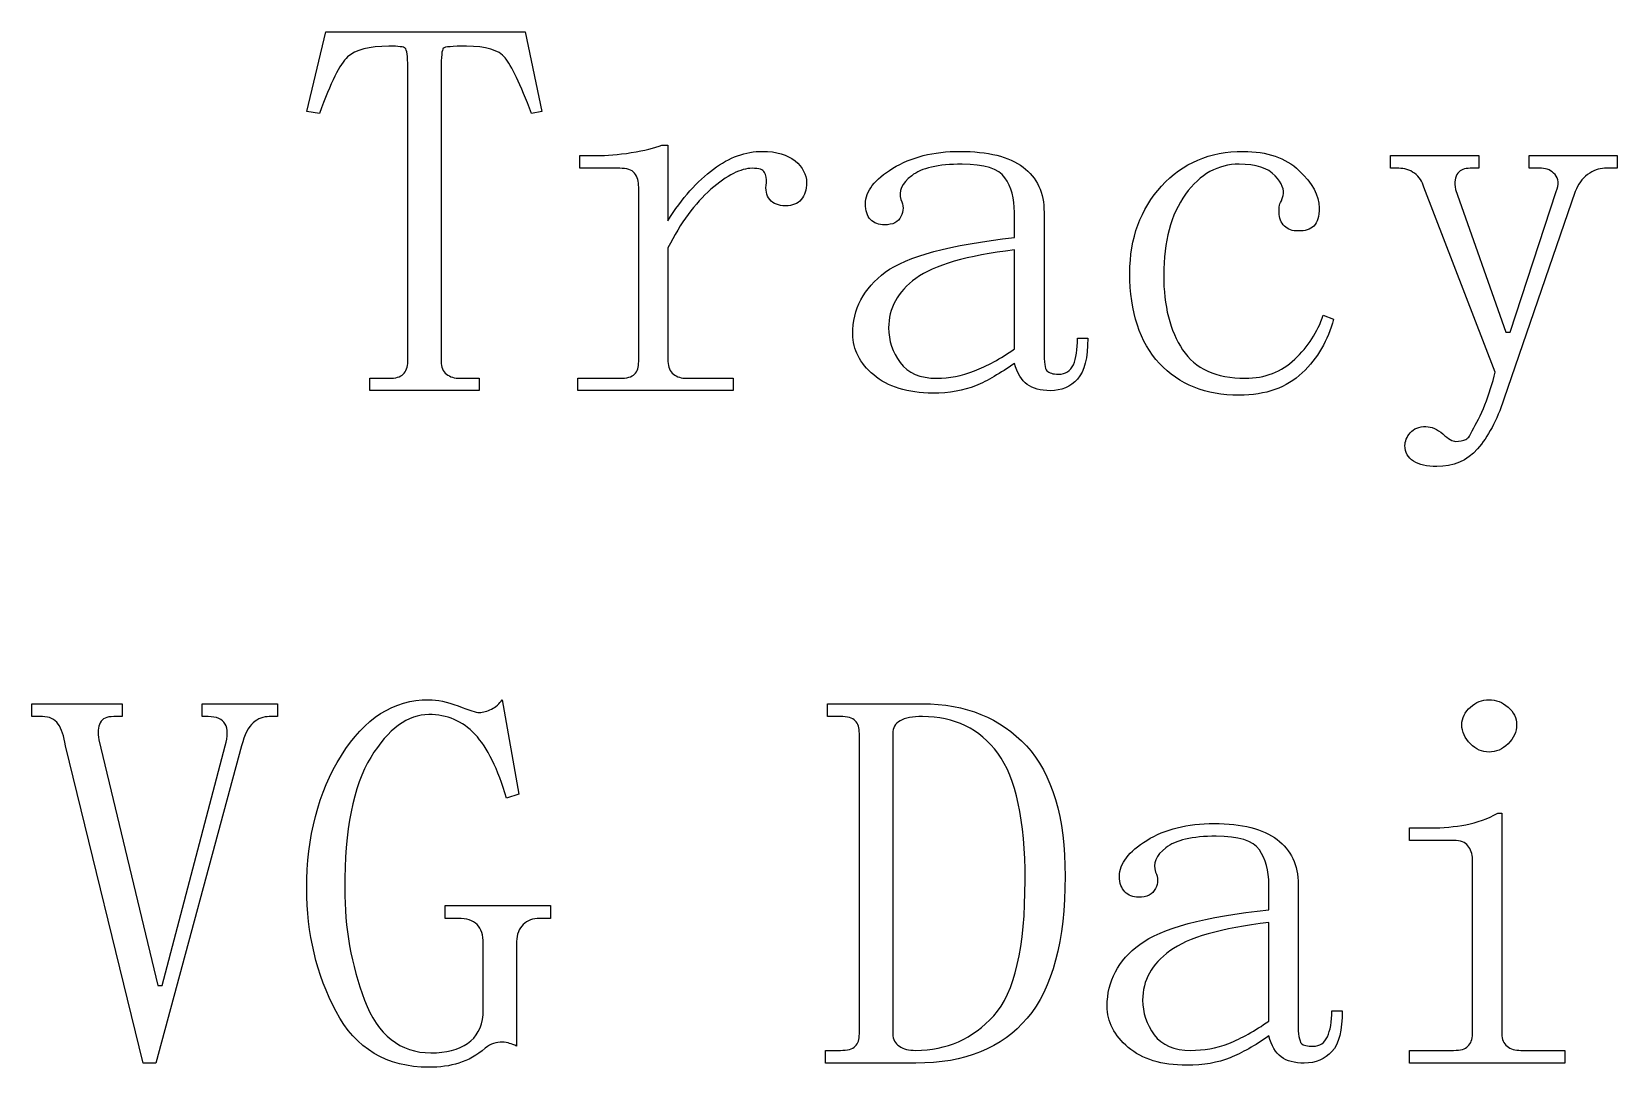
# Model space of a CAD drawing. Header units: centimetres. Extents: x -9 to 8.5, y -10.9 to 11.
# Drawn here: x -5.47 to -2.291, y -8.076 to -6.001 of the extents above; entities that cross this region are included whole.
import ezdxf

# ---------------------------------------------------------------- set-up
doc = ezdxf.new("R2010")
doc.units = ezdxf.units.CM
doc.header["$MEASUREMENT"] = 0
doc.layers.add('Layer 1', color=7, linetype='Continuous')

msp = doc.modelspace()

# ---------------------------------------------------------------- linework, layer by layer
at = {"layer": 'Layer 1'}
for points, knots in [([(-4.8805, -6.00113), (-4.8805, -6.00113), (-4.91853, -6.16071), (-4.91853, -6.16071), (-4.91853, -6.16071), (-4.91853, -6.16071), (-4.8929, -6.16484), (-4.8929, -6.16484), (-4.8929, -6.16484), (-4.87044, -6.10309), (-4.85211, -6.0656), (-4.83668, -6.05157), (-4.83668, -6.05157), (-4.82124, -6.03754), (-4.79329, -6.03007), (-4.754, -6.03007), (-4.754, -6.03007), (-4.73435, -6.03007), (-4.72373, -6.0314), (-4.72093, -6.0342), (-4.72093, -6.0342), (-4.71812, -6.03701), (-4.71597, -6.04978), (-4.71597, -6.07223), (-4.71597, -6.07223), (-4.71597, -6.07223), (-4.71597, -6.66175), (-4.71597, -6.66175), (-4.71597, -6.66175), (-4.71597, -6.67298), (-4.71945, -6.68177), (-4.72507, -6.68738), (-4.72507, -6.68738), (-4.73068, -6.69299), (-4.73997, -6.69565), (-4.75401, -6.69565), (-4.75401, -6.69565), (-4.75401, -6.69565), (-4.79204, -6.69565), (-4.79204, -6.69565), (-4.79204, -6.69565), (-4.79204, -6.69565), (-4.79204, -6.72045), (-4.79204, -6.72045), (-4.79204, -6.72045), (-4.79204, -6.72045), (-4.57293, -6.72045), (-4.57293, -6.72045), (-4.57293, -6.72045), (-4.57293, -6.72045), (-4.57293, -6.69565), (-4.57293, -6.69565), (-4.57293, -6.69565), (-4.57293, -6.69565), (-4.61096, -6.69565), (-4.61096, -6.69565), (-4.61096, -6.69565), (-4.62219, -6.69565), (-4.63123, -6.693), (-4.63825, -6.68738), (-4.63825, -6.68738), (-4.64527, -6.68177), (-4.649, -6.67298), (-4.649, -6.66175), (-4.649, -6.66175), (-4.649, -6.66175), (-4.649, -6.07636), (-4.649, -6.07636), (-4.649, -6.07636), (-4.649, -6.0511), (-4.64767, -6.037), (-4.64487, -6.03419), (-4.64487, -6.03419), (-4.64206, -6.03138), (-4.62664, -6.03006), (-4.59857, -6.03006), (-4.59857, -6.03006), (-4.55927, -6.03006), (-4.53348, -6.03777), (-4.52085, -6.05321), (-4.52085, -6.05321), (-4.50822, -6.06865), (-4.49039, -6.10589), (-4.46793, -6.16483), (-4.46793, -6.16483), (-4.46793, -6.16483), (-4.44726, -6.1607), (-4.44726, -6.1607), (-4.44726, -6.1607), (-4.44726, -6.1607), (-4.48033, -6.00112), (-4.48033, -6.00112), (-4.48033, -6.00112), (-4.48033, -6.00112), (-4.88051, -6.00112), (-4.88051, -6.00112), (-4.88051, -6.00112), (-4.88051, -6.00112), (-4.8805, -6.00113), (-4.8805, -6.00113)], [0, 0, 0, 0, 0.0384615, 0.0384615, 0.0384615, 0.0384615, 0.0769231, 0.0769231, 0.0769231, 0.0769231, 0.1153846, 0.1153846, 0.1153846, 0.1153846, 0.1538462, 0.1538462, 0.1538462, 0.1538462, 0.1923077, 0.1923077, 0.1923077, 0.1923077, 0.2307692, 0.2307692, 0.2307692, 0.2307692, 0.2692308, 0.2692308, 0.2692308, 0.2692308, 0.3076923, 0.3076923, 0.3076923, 0.3076923, 0.3461538, 0.3461538, 0.3461538, 0.3461538, 0.3846154, 0.3846154, 0.3846154, 0.3846154, 0.4230769, 0.4230769, 0.4230769, 0.4230769, 0.4615385, 0.4615385, 0.4615385, 0.4615385, 0.5, 0.5, 0.5, 0.5, 0.5384615, 0.5384615, 0.5384615, 0.5384615, 0.5769231, 0.5769231, 0.5769231, 0.5769231, 0.6153846, 0.6153846, 0.6153846, 0.6153846, 0.6538462, 0.6538462, 0.6538462, 0.6538462, 0.6923077, 0.6923077, 0.6923077, 0.6923077, 0.7307692, 0.7307692, 0.7307692, 0.7307692, 0.7692308, 0.7692308, 0.7692308, 0.7692308, 0.8076923, 0.8076923, 0.8076923, 0.8076923, 0.8461538, 0.8461538, 0.8461538, 0.8461538, 0.8846154, 0.8846154, 0.8846154, 0.8846154, 0.9230769, 0.9230769, 0.9230769, 0.9230769, 1, 1, 1, 1]), ([(-4.20664, -6.22851), (-4.22067, -6.23412), (-4.24116, -6.23918), (-4.26782, -6.24339), (-4.26782, -6.24339), (-4.29449, -6.2476), (-4.31762, -6.24918), (-4.33727, -6.24918), (-4.33727, -6.24918), (-4.33727, -6.24918), (-4.37117, -6.24918), (-4.37117, -6.24918), (-4.37117, -6.24918), (-4.37117, -6.24918), (-4.37117, -6.27481), (-4.37117, -6.27481), (-4.37117, -6.27481), (-4.37117, -6.27481), (-4.29097, -6.27481), (-4.29097, -6.27481), (-4.29097, -6.27481), (-4.27694, -6.27481), (-4.26682, -6.27772), (-4.2612, -6.28473), (-4.2612, -6.28473), (-4.25559, -6.29175), (-4.25293, -6.30161), (-4.25293, -6.31284), (-4.25293, -6.31284), (-4.25293, -6.31284), (-4.25293, -6.66176), (-4.25293, -6.66176), (-4.25293, -6.66176), (-4.25293, -6.67299), (-4.25558, -6.68178), (-4.2612, -6.68739), (-4.2612, -6.68739), (-4.26681, -6.693), (-4.27693, -6.69566), (-4.29097, -6.69566), (-4.29097, -6.69566), (-4.29097, -6.69566), (-4.37531, -6.69566), (-4.37531, -6.69566), (-4.37531, -6.69566), (-4.37531, -6.69566), (-4.37531, -6.72046), (-4.37531, -6.72046), (-4.37531, -6.72046), (-4.37531, -6.72046), (-4.0636, -6.72046), (-4.0636, -6.72046), (-4.0636, -6.72046), (-4.0636, -6.72046), (-4.0636, -6.69566), (-4.0636, -6.69566), (-4.0636, -6.69566), (-4.0636, -6.69566), (-4.1562, -6.69566), (-4.1562, -6.69566), (-4.1562, -6.69566), (-4.16743, -6.69566), (-4.17647, -6.69301), (-4.18349, -6.68739), (-4.18349, -6.68739), (-4.19051, -6.68178), (-4.19424, -6.67299), (-4.19424, -6.66176), (-4.19424, -6.66176), (-4.19424, -6.66176), (-4.19424, -6.43438), (-4.19424, -6.43438), (-4.19424, -6.43438), (-4.16898, -6.38386), (-4.14053, -6.34504), (-4.10825, -6.31697), (-4.10825, -6.31697), (-4.07597, -6.2889), (-4.04802, -6.2748), (-4.02557, -6.2748), (-4.02557, -6.2748), (-4.01154, -6.2748), (-4.00357, -6.27745), (-4.00077, -6.28307), (-4.00077, -6.28307), (-3.99796, -6.28868), (-3.99664, -6.29532), (-3.99664, -6.30374), (-3.99664, -6.30374), (-3.99945, -6.31778), (-3.99704, -6.32922), (-3.99003, -6.33764), (-3.99003, -6.33764), (-3.98301, -6.34606), (-3.97265, -6.35004), (-3.95861, -6.35004), (-3.95861, -6.35004), (-3.94458, -6.35004), (-3.93421, -6.34606), (-3.92719, -6.33764), (-3.92719, -6.33764), (-3.92017, -6.32922), (-3.91644, -6.31778), (-3.91644, -6.30374), (-3.91644, -6.30374), (-3.91644, -6.2869), (-3.92415, -6.27255), (-3.93959, -6.25992), (-3.93959, -6.25992), (-3.95503, -6.24729), (-3.97684, -6.2409), (-4.00491, -6.2409), (-4.00491, -6.2409), (-4.03859, -6.2409), (-4.07102, -6.2526), (-4.1033, -6.27645), (-4.1033, -6.27645), (-4.13558, -6.30031), (-4.16618, -6.33489), (-4.19425, -6.3798), (-4.19425, -6.3798), (-4.19425, -6.3798), (-4.19425, -6.22849), (-4.19425, -6.22849), (-4.19425, -6.22849), (-4.19425, -6.22849), (-4.20665, -6.22849), (-4.20665, -6.22849), (-4.20665, -6.22849), (-4.20665, -6.22849), (-4.20664, -6.22851), (-4.20664, -6.22851)], [0, 0, 0, 0, 0.0294118, 0.0294118, 0.0294118, 0.0294118, 0.0588235, 0.0588235, 0.0588235, 0.0588235, 0.0882353, 0.0882353, 0.0882353, 0.0882353, 0.1176471, 0.1176471, 0.1176471, 0.1176471, 0.1470588, 0.1470588, 0.1470588, 0.1470588, 0.1764706, 0.1764706, 0.1764706, 0.1764706, 0.2058824, 0.2058824, 0.2058824, 0.2058824, 0.2352941, 0.2352941, 0.2352941, 0.2352941, 0.2647059, 0.2647059, 0.2647059, 0.2647059, 0.2941176, 0.2941176, 0.2941176, 0.2941176, 0.3235294, 0.3235294, 0.3235294, 0.3235294, 0.3529412, 0.3529412, 0.3529412, 0.3529412, 0.3823529, 0.3823529, 0.3823529, 0.3823529, 0.4117647, 0.4117647, 0.4117647, 0.4117647, 0.4411765, 0.4411765, 0.4411765, 0.4411765, 0.4705882, 0.4705882, 0.4705882, 0.4705882, 0.5, 0.5, 0.5, 0.5, 0.5294118, 0.5294118, 0.5294118, 0.5294118, 0.5588235, 0.5588235, 0.5588235, 0.5588235, 0.5882353, 0.5882353, 0.5882353, 0.5882353, 0.6176471, 0.6176471, 0.6176471, 0.6176471, 0.6470588, 0.6470588, 0.6470588, 0.6470588, 0.6764706, 0.6764706, 0.6764706, 0.6764706, 0.7058824, 0.7058824, 0.7058824, 0.7058824, 0.7352941, 0.7352941, 0.7352941, 0.7352941, 0.7647059, 0.7647059, 0.7647059, 0.7647059, 0.7941176, 0.7941176, 0.7941176, 0.7941176, 0.8235294, 0.8235294, 0.8235294, 0.8235294, 0.8529412, 0.8529412, 0.8529412, 0.8529412, 0.8823529, 0.8823529, 0.8823529, 0.8823529, 0.9117647, 0.9117647, 0.9117647, 0.9117647, 0.9411765, 0.9411765, 0.9411765, 0.9411765, 1, 1, 1, 1]), ([(-3.60884, -6.24091), (-3.66217, -6.24091), (-3.70712, -6.25235), (-3.74361, -6.27481), (-3.74361, -6.27481), (-3.7801, -6.29727), (-3.79818, -6.32065), (-3.79818, -6.34592), (-3.79818, -6.34592), (-3.79818, -6.35995), (-3.79528, -6.37032), (-3.78826, -6.37734), (-3.78826, -6.37734), (-3.78124, -6.38436), (-3.77138, -6.38809), (-3.76015, -6.38809), (-3.76015, -6.38809), (-3.74331, -6.38809), (-3.73269, -6.38278), (-3.72708, -6.37155), (-3.72708, -6.37155), (-3.72147, -6.36032), (-3.72147, -6.34888), (-3.72708, -6.33765), (-3.72708, -6.33765), (-3.73269, -6.32081), (-3.72523, -6.30513), (-3.70558, -6.28969), (-3.70558, -6.28969), (-3.68593, -6.27425), (-3.65243, -6.26654), (-3.60471, -6.26654), (-3.60471, -6.26654), (-3.5598, -6.26654), (-3.53135, -6.27558), (-3.51872, -6.29383), (-3.51872, -6.29383), (-3.50609, -6.31208), (-3.4997, -6.33521), (-3.4997, -6.36328), (-3.4997, -6.36328), (-3.4997, -6.36328), (-3.4997, -6.41372), (-3.4997, -6.41372), (-3.4997, -6.41372), (-3.62882, -6.42775), (-3.71499, -6.45089), (-3.7585, -6.48317), (-3.7585, -6.48317), (-3.80201, -6.51545), (-3.82382, -6.55667), (-3.82382, -6.60719), (-3.82382, -6.60719), (-3.82382, -6.63807), (-3.80972, -6.66519), (-3.78165, -6.68905), (-3.78165, -6.68905), (-3.75358, -6.71291), (-3.71394, -6.72543), (-3.66341, -6.72543), (-3.66341, -6.72543), (-3.62973, -6.72543), (-3.60128, -6.72037), (-3.57742, -6.71055), (-3.57742, -6.71055), (-3.55356, -6.70073), (-3.52777, -6.68555), (-3.4997, -6.6659), (-3.4997, -6.6659), (-3.49409, -6.68555), (-3.4853, -6.69965), (-3.47407, -6.70807), (-3.47407, -6.70807), (-3.46284, -6.71649), (-3.44742, -6.72047), (-3.42777, -6.72047), (-3.42777, -6.72047), (-3.40532, -6.72047), (-3.38723, -6.71276), (-3.3732, -6.69732), (-3.3732, -6.69732), (-3.35917, -6.68188), (-3.35253, -6.65476), (-3.35253, -6.61546), (-3.35253, -6.61546), (-3.35253, -6.61546), (-3.3732, -6.61546), (-3.3732, -6.61546), (-3.3732, -6.61546), (-3.3732, -6.63792), (-3.37585, -6.65575), (-3.38147, -6.66838), (-3.38147, -6.66838), (-3.38708, -6.68101), (-3.3972, -6.6874), (-3.41124, -6.6874), (-3.41124, -6.6874), (-3.42247, -6.6874), (-3.43018, -6.68499), (-3.43439, -6.68079), (-3.43439, -6.68079), (-3.4386, -6.67658), (-3.44018, -6.66356), (-3.44018, -6.6411), (-3.44018, -6.6411), (-3.44018, -6.6411), (-3.44018, -6.36329), (-3.44018, -6.36329), (-3.44018, -6.36329), (-3.44018, -6.32399), (-3.45428, -6.29339), (-3.48235, -6.27234), (-3.48235, -6.27234), (-3.51042, -6.25129), (-3.55272, -6.24092), (-3.60885, -6.24092), (-3.60885, -6.24092), (-3.60885, -6.24092), (-3.60884, -6.24091), (-3.60884, -6.24091)], [0, 0, 0, 0, 0.0322581, 0.0322581, 0.0322581, 0.0322581, 0.0645161, 0.0645161, 0.0645161, 0.0645161, 0.0967742, 0.0967742, 0.0967742, 0.0967742, 0.1290323, 0.1290323, 0.1290323, 0.1290323, 0.1612903, 0.1612903, 0.1612903, 0.1612903, 0.1935484, 0.1935484, 0.1935484, 0.1935484, 0.2258065, 0.2258065, 0.2258065, 0.2258065, 0.2580645, 0.2580645, 0.2580645, 0.2580645, 0.2903226, 0.2903226, 0.2903226, 0.2903226, 0.3225806, 0.3225806, 0.3225806, 0.3225806, 0.3548387, 0.3548387, 0.3548387, 0.3548387, 0.3870968, 0.3870968, 0.3870968, 0.3870968, 0.4193548, 0.4193548, 0.4193548, 0.4193548, 0.4516129, 0.4516129, 0.4516129, 0.4516129, 0.483871, 0.483871, 0.483871, 0.483871, 0.516129, 0.516129, 0.516129, 0.516129, 0.5483871, 0.5483871, 0.5483871, 0.5483871, 0.5806452, 0.5806452, 0.5806452, 0.5806452, 0.6129032, 0.6129032, 0.6129032, 0.6129032, 0.6451613, 0.6451613, 0.6451613, 0.6451613, 0.6774194, 0.6774194, 0.6774194, 0.6774194, 0.7096774, 0.7096774, 0.7096774, 0.7096774, 0.7419355, 0.7419355, 0.7419355, 0.7419355, 0.7741935, 0.7741935, 0.7741935, 0.7741935, 0.8064516, 0.8064516, 0.8064516, 0.8064516, 0.8387097, 0.8387097, 0.8387097, 0.8387097, 0.8709677, 0.8709677, 0.8709677, 0.8709677, 0.9032258, 0.9032258, 0.9032258, 0.9032258, 0.9354839, 0.9354839, 0.9354839, 0.9354839, 1, 1, 1, 1]), ([(-3.04082, -6.24091), (-3.10819, -6.24091), (-3.16243, -6.26405), (-3.20453, -6.31036), (-3.20453, -6.31036), (-3.24663, -6.35667), (-3.2682, -6.41465), (-3.2682, -6.48482), (-3.2682, -6.48482), (-3.2682, -6.56341), (-3.24797, -6.62379), (-3.20867, -6.66589), (-3.20867, -6.66589), (-3.16937, -6.70799), (-3.11646, -6.72956), (-3.04909, -6.72956), (-3.04909, -6.72956), (-2.99576, -6.72956), (-2.95346, -6.71438), (-2.92259, -6.68491), (-2.92259, -6.68491), (-2.89171, -6.65544), (-2.87098, -6.61953), (-2.85975, -6.57742), (-2.85975, -6.57742), (-2.85975, -6.57742), (-2.88042, -6.56915), (-2.88042, -6.56915), (-2.88042, -6.56915), (-2.89165, -6.60283), (-2.91081, -6.63236), (-2.93747, -6.65762), (-2.93747, -6.65762), (-2.96414, -6.68288), (-2.99739, -6.69565), (-3.03669, -6.69565), (-3.03669, -6.69565), (-3.09564, -6.69565), (-3.1371, -6.67649), (-3.16237, -6.6386), (-3.16237, -6.6386), (-3.18763, -6.60071), (-3.2004, -6.5507), (-3.2004, -6.48895), (-3.2004, -6.48895), (-3.2004, -6.42158), (-3.18605, -6.36759), (-3.15658, -6.32689), (-3.15658, -6.32689), (-3.12711, -6.28619), (-3.0912, -6.26653), (-3.04909, -6.26653), (-3.04909, -6.26653), (-3.01541, -6.26653), (-2.99119, -6.27424), (-2.97716, -6.28968), (-2.97716, -6.28968), (-2.96313, -6.30512), (-2.95782, -6.31814), (-2.96062, -6.32937), (-2.96062, -6.32937), (-2.96343, -6.33779), (-2.96583, -6.3431), (-2.96723, -6.34591), (-2.96723, -6.34591), (-2.96863, -6.34872), (-2.96888, -6.35485), (-2.96888, -6.36327), (-2.96888, -6.36327), (-2.96888, -6.3745), (-2.96515, -6.38354), (-2.95813, -6.39056), (-2.95813, -6.39056), (-2.95111, -6.39758), (-2.94207, -6.40048), (-2.93084, -6.40048), (-2.93084, -6.40048), (-2.91681, -6.40048), (-2.90644, -6.39758), (-2.89942, -6.39056), (-2.89942, -6.39056), (-2.8924, -6.38354), (-2.88867, -6.37102), (-2.88867, -6.35418), (-2.88867, -6.35418), (-2.88867, -6.32892), (-2.90252, -6.3042), (-2.92918, -6.27894), (-2.92918, -6.27894), (-2.95585, -6.25368), (-2.99308, -6.24091), (-3.0408, -6.24091), (-3.0408, -6.24091), (-3.0408, -6.24091), (-3.04082, -6.24091), (-3.04082, -6.24091)], [0, 0, 0, 0, 0.04, 0.04, 0.04, 0.04, 0.08, 0.08, 0.08, 0.08, 0.12, 0.12, 0.12, 0.12, 0.16, 0.16, 0.16, 0.16, 0.2, 0.2, 0.2, 0.2, 0.24, 0.24, 0.24, 0.24, 0.28, 0.28, 0.28, 0.28, 0.32, 0.32, 0.32, 0.32, 0.36, 0.36, 0.36, 0.36, 0.4, 0.4, 0.4, 0.4, 0.44, 0.44, 0.44, 0.44, 0.48, 0.48, 0.48, 0.48, 0.52, 0.52, 0.52, 0.52, 0.56, 0.56, 0.56, 0.56, 0.6, 0.6, 0.6, 0.6, 0.64, 0.64, 0.64, 0.64, 0.68, 0.68, 0.68, 0.68, 0.72, 0.72, 0.72, 0.72, 0.76, 0.76, 0.76, 0.76, 0.8, 0.8, 0.8, 0.8, 0.84, 0.84, 0.84, 0.84, 0.88, 0.88, 0.88, 0.88, 0.92, 0.92, 0.92, 0.92, 1, 1, 1, 1]), ([(-2.74564, -6.24918), (-2.74564, -6.24918), (-2.74564, -6.27481), (-2.74564, -6.27481), (-2.74564, -6.27481), (-2.74564, -6.27481), (-2.7291, -6.27481), (-2.7291, -6.27481), (-2.7291, -6.27481), (-2.71787, -6.27481), (-2.7075, -6.27772), (-2.69768, -6.28473), (-2.69768, -6.28473), (-2.68786, -6.29175), (-2.68147, -6.30161), (-2.67866, -6.31284), (-2.67866, -6.31284), (-2.67866, -6.31284), (-2.53562, -6.68326), (-2.53562, -6.68326), (-2.53562, -6.68326), (-2.54123, -6.70572), (-2.54787, -6.72753), (-2.55629, -6.74858), (-2.55629, -6.74858), (-2.56471, -6.76963), (-2.5735, -6.78664), (-2.58192, -6.80067), (-2.58192, -6.80067), (-2.58473, -6.80909), (-2.58871, -6.81523), (-2.59432, -6.81803), (-2.59432, -6.81803), (-2.59993, -6.82084), (-2.60657, -6.82216), (-2.61499, -6.82216), (-2.61499, -6.82216), (-2.6206, -6.82216), (-2.62939, -6.8171), (-2.64062, -6.80728), (-2.64062, -6.80728), (-2.65185, -6.79746), (-2.66329, -6.7924), (-2.67452, -6.7924), (-2.67452, -6.7924), (-2.68855, -6.7924), (-2.69892, -6.79638), (-2.70594, -6.8048), (-2.70594, -6.8048), (-2.71296, -6.81322), (-2.71669, -6.82201), (-2.71669, -6.83043), (-2.71669, -6.83043), (-2.71669, -6.84446), (-2.71055, -6.85483), (-2.69933, -6.86185), (-2.69933, -6.86185), (-2.6881, -6.86887), (-2.67268, -6.8726), (-2.65303, -6.8726), (-2.65303, -6.8726), (-2.61935, -6.8726), (-2.59223, -6.86091), (-2.57117, -6.83705), (-2.57117, -6.83705), (-2.55012, -6.81319), (-2.53229, -6.77993), (-2.51825, -6.73783), (-2.51825, -6.73783), (-2.51825, -6.73783), (-2.37521, -6.32111), (-2.37521, -6.32111), (-2.37521, -6.32111), (-2.3696, -6.30708), (-2.36163, -6.29563), (-2.35041, -6.28721), (-2.35041, -6.28721), (-2.33918, -6.27879), (-2.32774, -6.27481), (-2.31651, -6.27481), (-2.31651, -6.27481), (-2.31651, -6.27481), (-2.29088, -6.27481), (-2.29088, -6.27481), (-2.29088, -6.27481), (-2.29088, -6.27481), (-2.29088, -6.24918), (-2.29088, -6.24918), (-2.29088, -6.24918), (-2.29088, -6.24918), (-2.46782, -6.24918), (-2.46782, -6.24918), (-2.46782, -6.24918), (-2.46782, -6.24918), (-2.46782, -6.27481), (-2.46782, -6.27481), (-2.46782, -6.27481), (-2.46782, -6.27481), (-2.44302, -6.27481), (-2.44302, -6.27481), (-2.44302, -6.27481), (-2.43179, -6.27481), (-2.42275, -6.27879), (-2.41573, -6.28721), (-2.41573, -6.28721), (-2.40871, -6.29563), (-2.40764, -6.30708), (-2.41325, -6.32111), (-2.41325, -6.32111), (-2.41325, -6.32111), (-2.50585, -6.60306), (-2.50585, -6.60306), (-2.50585, -6.60306), (-2.50585, -6.60306), (-2.51412, -6.60306), (-2.51412, -6.60306), (-2.51412, -6.60306), (-2.51412, -6.60306), (-2.61499, -6.31698), (-2.61499, -6.31698), (-2.61499, -6.31698), (-2.6178, -6.30295), (-2.61647, -6.29175), (-2.61086, -6.28473), (-2.61086, -6.28473), (-2.60525, -6.27771), (-2.59728, -6.27481), (-2.58606, -6.27481), (-2.58606, -6.27481), (-2.58606, -6.27481), (-2.5687, -6.27481), (-2.5687, -6.27481), (-2.5687, -6.27481), (-2.5687, -6.27481), (-2.5687, -6.24918), (-2.5687, -6.24918), (-2.5687, -6.24918), (-2.5687, -6.24918), (-2.74564, -6.24918), (-2.74564, -6.24918)], [0, 0, 0, 0, 0.0277778, 0.0277778, 0.0277778, 0.0277778, 0.0555556, 0.0555556, 0.0555556, 0.0555556, 0.0833333, 0.0833333, 0.0833333, 0.0833333, 0.1111111, 0.1111111, 0.1111111, 0.1111111, 0.1388889, 0.1388889, 0.1388889, 0.1388889, 0.1666667, 0.1666667, 0.1666667, 0.1666667, 0.1944444, 0.1944444, 0.1944444, 0.1944444, 0.2222222, 0.2222222, 0.2222222, 0.2222222, 0.25, 0.25, 0.25, 0.25, 0.2777778, 0.2777778, 0.2777778, 0.2777778, 0.3055556, 0.3055556, 0.3055556, 0.3055556, 0.3333333, 0.3333333, 0.3333333, 0.3333333, 0.3611111, 0.3611111, 0.3611111, 0.3611111, 0.3888889, 0.3888889, 0.3888889, 0.3888889, 0.4166667, 0.4166667, 0.4166667, 0.4166667, 0.4444444, 0.4444444, 0.4444444, 0.4444444, 0.4722222, 0.4722222, 0.4722222, 0.4722222, 0.5, 0.5, 0.5, 0.5, 0.5277778, 0.5277778, 0.5277778, 0.5277778, 0.5555556, 0.5555556, 0.5555556, 0.5555556, 0.5833333, 0.5833333, 0.5833333, 0.5833333, 0.6111111, 0.6111111, 0.6111111, 0.6111111, 0.6388889, 0.6388889, 0.6388889, 0.6388889, 0.6666667, 0.6666667, 0.6666667, 0.6666667, 0.6944444, 0.6944444, 0.6944444, 0.6944444, 0.7222222, 0.7222222, 0.7222222, 0.7222222, 0.75, 0.75, 0.75, 0.75, 0.7777778, 0.7777778, 0.7777778, 0.7777778, 0.8055556, 0.8055556, 0.8055556, 0.8055556, 0.8333333, 0.8333333, 0.8333333, 0.8333333, 0.8611111, 0.8611111, 0.8611111, 0.8611111, 0.8888889, 0.8888889, 0.8888889, 0.8888889, 0.9166667, 0.9166667, 0.9166667, 0.9166667, 0.9444444, 0.9444444, 0.9444444, 0.9444444, 1, 1, 1, 1]), ([(-3.4997, -6.43852), (-3.4997, -6.43852), (-3.4997, -6.63696), (-3.4997, -6.63696), (-3.4997, -6.63696), (-3.52777, -6.65661), (-3.55464, -6.67096), (-3.5799, -6.68078), (-3.5799, -6.68078), (-3.60516, -6.6906), (-3.62988, -6.69566), (-3.65514, -6.69566), (-3.65514, -6.69566), (-3.68882, -6.69566), (-3.71329, -6.68529), (-3.72873, -6.66424), (-3.72873, -6.66424), (-3.74417, -6.64319), (-3.75188, -6.62005), (-3.75188, -6.59479), (-3.75188, -6.59479), (-3.75188, -6.55549), (-3.7338, -6.52224), (-3.69731, -6.49557), (-3.69731, -6.49557), (-3.66082, -6.4689), (-3.59513, -6.44975), (-3.4997, -6.43852)], [0, 0, 0, 0, 0.125, 0.125, 0.125, 0.125, 0.25, 0.25, 0.25, 0.25, 0.375, 0.375, 0.375, 0.375, 0.5, 0.5, 0.5, 0.5, 0.625, 0.625, 0.625, 0.625, 0.75, 0.75, 0.75, 0.75, 1, 1, 1, 1]), ([(-4.67379, -7.33976), (-4.74396, -7.33976), (-4.80276, -7.377), (-4.84908, -7.45138), (-4.84908, -7.45138), (-4.89539, -7.52576), (-4.91853, -7.61459), (-4.91853, -7.71844), (-4.91853, -7.71844), (-4.91853, -7.80826), (-4.89912, -7.89045), (-4.85983, -7.96483), (-4.85983, -7.96483), (-4.82053, -8.03921), (-4.758, -8.07645), (-4.67379, -8.07645), (-4.67379, -8.07645), (-4.65134, -8.07645), (-4.63168, -8.0738), (-4.61343, -8.06818), (-4.61343, -8.06818), (-4.59519, -8.06257), (-4.57736, -8.05245), (-4.56051, -8.03841), (-4.56051, -8.03841), (-4.5549, -8.0328), (-4.54959, -8.02989), (-4.54397, -8.02849), (-4.54397, -8.02849), (-4.53836, -8.02709), (-4.53222, -8.02601), (-4.52661, -8.02601), (-4.52661, -8.02601), (-4.521, -8.02601), (-4.51594, -8.02709), (-4.51173, -8.02849), (-4.51173, -8.02849), (-4.50752, -8.02989), (-4.50329, -8.03147), (-4.49767, -8.03428), (-4.49767, -8.03428), (-4.49767, -8.03428), (-4.49767, -7.82427), (-4.49767, -7.82427), (-4.49767, -7.82427), (-4.49767, -7.81024), (-4.49286, -7.79879), (-4.48444, -7.79037), (-4.48444, -7.79037), (-4.47602, -7.78195), (-4.4654, -7.77797), (-4.45137, -7.77797), (-4.45137, -7.77797), (-4.45137, -7.77797), (-4.42987, -7.77797), (-4.42987, -7.77797), (-4.42987, -7.77797), (-4.42987, -7.77797), (-4.42987, -7.75234), (-4.42987, -7.75234), (-4.42987, -7.75234), (-4.42987, -7.75234), (-4.64071, -7.75234), (-4.64071, -7.75234), (-4.64071, -7.75234), (-4.64071, -7.75234), (-4.64071, -7.77797), (-4.64071, -7.77797), (-4.64071, -7.77797), (-4.64071, -7.77797), (-4.61508, -7.77797), (-4.61508, -7.77797), (-4.61508, -7.77797), (-4.59824, -7.77797), (-4.58547, -7.78195), (-4.57705, -7.79037), (-4.57705, -7.79037), (-4.56863, -7.79879), (-4.56465, -7.81156), (-4.56465, -7.8284), (-4.56465, -7.8284), (-4.56465, -7.8284), (-4.56465, -7.97144), (-4.56465, -7.97144), (-4.56465, -7.97144), (-4.56746, -7.9967), (-4.57782, -8.01586), (-4.59607, -8.02849), (-4.59607, -8.02849), (-4.61432, -8.04112), (-4.63878, -8.04751), (-4.66966, -8.04751), (-4.66966, -8.04751), (-4.73141, -8.04751), (-4.77611, -8.01185), (-4.80278, -7.94168), (-4.80278, -7.94168), (-4.82945, -7.87151), (-4.84247, -7.79703), (-4.84247, -7.71844), (-4.84247, -7.71844), (-4.84247, -7.60055), (-4.82547, -7.51305), (-4.79038, -7.45551), (-4.79038, -7.45551), (-4.75529, -7.39797), (-4.7159, -7.36952), (-4.6738, -7.36952), (-4.6738, -7.36952), (-4.63731, -7.36952), (-4.60646, -7.38254), (-4.5812, -7.40921), (-4.5812, -7.40921), (-4.55594, -7.43588), (-4.5352, -7.47842), (-4.51836, -7.53737), (-4.51836, -7.53737), (-4.51836, -7.53737), (-4.49356, -7.5291), (-4.49356, -7.5291), (-4.49356, -7.5291), (-4.49356, -7.5291), (-4.52663, -7.33976), (-4.52663, -7.33976), (-4.52663, -7.33976), (-4.53224, -7.34818), (-4.53971, -7.35457), (-4.54813, -7.35878), (-4.54813, -7.35878), (-4.55655, -7.36299), (-4.56451, -7.3654), (-4.57293, -7.36539), (-4.57293, -7.36539), (-4.57854, -7.36539), (-4.59264, -7.36058), (-4.6151, -7.35216), (-4.6151, -7.35216), (-4.63756, -7.34374), (-4.65696, -7.33976), (-4.6738, -7.33976), (-4.6738, -7.33976), (-4.6738, -7.33976), (-4.67379, -7.33976), (-4.67379, -7.33976)], [0, 0, 0, 0, 0.027027, 0.027027, 0.027027, 0.027027, 0.0540541, 0.0540541, 0.0540541, 0.0540541, 0.0810811, 0.0810811, 0.0810811, 0.0810811, 0.1081081, 0.1081081, 0.1081081, 0.1081081, 0.1351351, 0.1351351, 0.1351351, 0.1351351, 0.1621622, 0.1621622, 0.1621622, 0.1621622, 0.1891892, 0.1891892, 0.1891892, 0.1891892, 0.2162162, 0.2162162, 0.2162162, 0.2162162, 0.2432432, 0.2432432, 0.2432432, 0.2432432, 0.2702703, 0.2702703, 0.2702703, 0.2702703, 0.2972973, 0.2972973, 0.2972973, 0.2972973, 0.3243243, 0.3243243, 0.3243243, 0.3243243, 0.3513514, 0.3513514, 0.3513514, 0.3513514, 0.3783784, 0.3783784, 0.3783784, 0.3783784, 0.4054054, 0.4054054, 0.4054054, 0.4054054, 0.4324324, 0.4324324, 0.4324324, 0.4324324, 0.4594595, 0.4594595, 0.4594595, 0.4594595, 0.4864865, 0.4864865, 0.4864865, 0.4864865, 0.5135135, 0.5135135, 0.5135135, 0.5135135, 0.5405405, 0.5405405, 0.5405405, 0.5405405, 0.5675676, 0.5675676, 0.5675676, 0.5675676, 0.5945946, 0.5945946, 0.5945946, 0.5945946, 0.6216216, 0.6216216, 0.6216216, 0.6216216, 0.6486486, 0.6486486, 0.6486486, 0.6486486, 0.6756757, 0.6756757, 0.6756757, 0.6756757, 0.7027027, 0.7027027, 0.7027027, 0.7027027, 0.7297297, 0.7297297, 0.7297297, 0.7297297, 0.7567568, 0.7567568, 0.7567568, 0.7567568, 0.7837838, 0.7837838, 0.7837838, 0.7837838, 0.8108108, 0.8108108, 0.8108108, 0.8108108, 0.8378378, 0.8378378, 0.8378378, 0.8378378, 0.8648649, 0.8648649, 0.8648649, 0.8648649, 0.8918919, 0.8918919, 0.8918919, 0.8918919, 0.9189189, 0.9189189, 0.9189189, 0.9189189, 0.9459459, 0.9459459, 0.9459459, 0.9459459, 1, 1, 1, 1]), ([(-2.54803, -7.33976), (-2.56206, -7.33976), (-2.57401, -7.34482), (-2.58524, -7.35464), (-2.58524, -7.35464), (-2.59647, -7.36446), (-2.6026, -7.37616), (-2.6026, -7.39019), (-2.6026, -7.39019), (-2.6026, -7.40423), (-2.59646, -7.417), (-2.58524, -7.42822), (-2.58524, -7.42822), (-2.57401, -7.43945), (-2.56207, -7.44476), (-2.54803, -7.44476), (-2.54803, -7.44476), (-2.534, -7.44476), (-2.52122, -7.43945), (-2.51, -7.42822), (-2.51, -7.42822), (-2.49877, -7.41699), (-2.49264, -7.40422), (-2.49264, -7.39019), (-2.49264, -7.39019), (-2.49264, -7.37616), (-2.49878, -7.36446), (-2.51, -7.35464), (-2.51, -7.35464), (-2.52123, -7.34482), (-2.534, -7.33976), (-2.54803, -7.33976)], [0, 0, 0, 0, 0.1111111, 0.1111111, 0.1111111, 0.1111111, 0.2222222, 0.2222222, 0.2222222, 0.2222222, 0.3333333, 0.3333333, 0.3333333, 0.3333333, 0.4444444, 0.4444444, 0.4444444, 0.4444444, 0.5555556, 0.5555556, 0.5555556, 0.5555556, 0.6666667, 0.6666667, 0.6666667, 0.6666667, 0.7777778, 0.7777778, 0.7777778, 0.7777778, 1, 1, 1, 1]), ([(-5.47002, -7.34803), (-5.47002, -7.34803), (-5.47002, -7.37366), (-5.47002, -7.37366), (-5.47002, -7.37366), (-5.47002, -7.37366), (-5.44852, -7.37366), (-5.44852, -7.37366), (-5.44852, -7.37366), (-5.43449, -7.37366), (-5.42412, -7.37872), (-5.4171, -7.38854), (-5.4171, -7.38854), (-5.41008, -7.39837), (-5.40502, -7.41271), (-5.40222, -7.43236), (-5.40222, -7.43236), (-5.40222, -7.43236), (-5.24678, -8.06819), (-5.24678, -8.06819), (-5.24678, -8.06819), (-5.24678, -8.06819), (-5.22115, -8.06819), (-5.22115, -8.06819), (-5.22115, -8.06819), (-5.22115, -8.06819), (-5.04917, -7.43236), (-5.04917, -7.43236), (-5.04917, -7.43236), (-5.04356, -7.40991), (-5.03584, -7.39448), (-5.02602, -7.38606), (-5.02602, -7.38606), (-5.0162, -7.37764), (-5.005, -7.37366), (-4.99377, -7.37366), (-4.99377, -7.37366), (-4.99377, -7.37366), (-4.97723, -7.37366), (-4.97723, -7.37366), (-4.97723, -7.37366), (-4.97723, -7.37366), (-4.97723, -7.34803), (-4.97723, -7.34803), (-4.97723, -7.34803), (-4.97723, -7.34803), (-5.12854, -7.34803), (-5.12854, -7.34803), (-5.12854, -7.34803), (-5.12854, -7.34803), (-5.12854, -7.37366), (-5.12854, -7.37366), (-5.12854, -7.37366), (-5.12854, -7.37366), (-5.11614, -7.37366), (-5.11614, -7.37366), (-5.11614, -7.37366), (-5.0993, -7.37366), (-5.08785, -7.37872), (-5.08224, -7.38854), (-5.08224, -7.38854), (-5.07663, -7.39837), (-5.07663, -7.41271), (-5.08224, -7.43236), (-5.08224, -7.43236), (-5.08224, -7.43236), (-5.20874, -7.91274), (-5.20874, -7.91274), (-5.20874, -7.91274), (-5.20874, -7.91274), (-5.21701, -7.91274), (-5.21701, -7.91274), (-5.21701, -7.91274), (-5.21701, -7.91274), (-5.33525, -7.41995), (-5.33525, -7.41995), (-5.33525, -7.41995), (-5.33806, -7.40592), (-5.33698, -7.39447), (-5.33277, -7.38605), (-5.33277, -7.38605), (-5.32856, -7.37763), (-5.31952, -7.37365), (-5.30548, -7.37365), (-5.30548, -7.37365), (-5.30548, -7.37365), (-5.28894, -7.37365), (-5.28894, -7.37365), (-5.28894, -7.37365), (-5.28894, -7.37365), (-5.28894, -7.34802), (-5.28894, -7.34802), (-5.28894, -7.34802), (-5.28894, -7.34802), (-5.47001, -7.34802), (-5.47001, -7.34802), (-5.47001, -7.34802), (-5.47001, -7.34802), (-5.47002, -7.34803), (-5.47002, -7.34803)], [0, 0, 0, 0, 0.0384615, 0.0384615, 0.0384615, 0.0384615, 0.0769231, 0.0769231, 0.0769231, 0.0769231, 0.1153846, 0.1153846, 0.1153846, 0.1153846, 0.1538462, 0.1538462, 0.1538462, 0.1538462, 0.1923077, 0.1923077, 0.1923077, 0.1923077, 0.2307692, 0.2307692, 0.2307692, 0.2307692, 0.2692308, 0.2692308, 0.2692308, 0.2692308, 0.3076923, 0.3076923, 0.3076923, 0.3076923, 0.3461538, 0.3461538, 0.3461538, 0.3461538, 0.3846154, 0.3846154, 0.3846154, 0.3846154, 0.4230769, 0.4230769, 0.4230769, 0.4230769, 0.4615385, 0.4615385, 0.4615385, 0.4615385, 0.5, 0.5, 0.5, 0.5, 0.5384615, 0.5384615, 0.5384615, 0.5384615, 0.5769231, 0.5769231, 0.5769231, 0.5769231, 0.6153846, 0.6153846, 0.6153846, 0.6153846, 0.6538462, 0.6538462, 0.6538462, 0.6538462, 0.6923077, 0.6923077, 0.6923077, 0.6923077, 0.7307692, 0.7307692, 0.7307692, 0.7307692, 0.7692308, 0.7692308, 0.7692308, 0.7692308, 0.8076923, 0.8076923, 0.8076923, 0.8076923, 0.8461538, 0.8461538, 0.8461538, 0.8461538, 0.8846154, 0.8846154, 0.8846154, 0.8846154, 0.9230769, 0.9230769, 0.9230769, 0.9230769, 1, 1, 1, 1]), ([(-3.87425, -7.34803), (-3.87425, -7.34803), (-3.87425, -7.37366), (-3.87425, -7.37366), (-3.87425, -7.37366), (-3.87425, -7.37366), (-3.84862, -7.37366), (-3.84862, -7.37366), (-3.84862, -7.37366), (-3.83459, -7.37366), (-3.82447, -7.37632), (-3.81885, -7.38193), (-3.81885, -7.38193), (-3.81324, -7.38754), (-3.81058, -7.39633), (-3.81058, -7.40756), (-3.81058, -7.40756), (-3.81058, -7.40756), (-3.81058, -8.00949), (-3.81058, -8.00949), (-3.81058, -8.00949), (-3.81058, -8.02072), (-3.81323, -8.02868), (-3.81885, -8.03429), (-3.81885, -8.03429), (-3.82446, -8.0399), (-3.83458, -8.04256), (-3.84862, -8.04256), (-3.84862, -8.04256), (-3.84862, -8.04256), (-3.87839, -8.04256), (-3.87839, -8.04256), (-3.87839, -8.04256), (-3.87839, -8.04256), (-3.87839, -8.06819), (-3.87839, -8.06819), (-3.87839, -8.06819), (-3.87839, -8.06819), (-3.69732, -8.06819), (-3.69732, -8.06819), (-3.69732, -8.06819), (-3.59908, -8.06819), (-3.5246, -8.03841), (-3.47408, -7.97807), (-3.47408, -7.97807), (-3.42356, -7.91772), (-3.39801, -7.82276), (-3.39801, -7.69364), (-3.39801, -7.69364), (-3.39801, -7.57575), (-3.4238, -7.4885), (-3.47573, -7.43236), (-3.47573, -7.43236), (-3.52766, -7.37622), (-3.59708, -7.34802), (-3.68409, -7.34802), (-3.68409, -7.34802), (-3.68409, -7.34802), (-3.87426, -7.34802), (-3.87426, -7.34802), (-3.87426, -7.34802), (-3.87426, -7.34802), (-3.87425, -7.34803), (-3.87425, -7.34803)], [0, 0, 0, 0, 0.0588235, 0.0588235, 0.0588235, 0.0588235, 0.1176471, 0.1176471, 0.1176471, 0.1176471, 0.1764706, 0.1764706, 0.1764706, 0.1764706, 0.2352941, 0.2352941, 0.2352941, 0.2352941, 0.2941176, 0.2941176, 0.2941176, 0.2941176, 0.3529412, 0.3529412, 0.3529412, 0.3529412, 0.4117647, 0.4117647, 0.4117647, 0.4117647, 0.4705882, 0.4705882, 0.4705882, 0.4705882, 0.5294118, 0.5294118, 0.5294118, 0.5294118, 0.5882353, 0.5882353, 0.5882353, 0.5882353, 0.6470588, 0.6470588, 0.6470588, 0.6470588, 0.7058824, 0.7058824, 0.7058824, 0.7058824, 0.7647059, 0.7647059, 0.7647059, 0.7647059, 0.8235294, 0.8235294, 0.8235294, 0.8235294, 0.8823529, 0.8823529, 0.8823529, 0.8823529, 1, 1, 1, 1]), ([(-3.68409, -7.37366), (-3.61953, -7.37366), (-3.56927, -7.39813), (-3.53278, -7.44725), (-3.53278, -7.44725), (-3.49629, -7.49637), (-3.47821, -7.58121), (-3.47821, -7.70191), (-3.47821, -7.70191), (-3.47821, -7.83664), (-3.49895, -7.92679), (-3.54105, -7.97311), (-3.54105, -7.97311), (-3.58315, -8.01942), (-3.63557, -8.04256), (-3.69732, -8.04256), (-3.69732, -8.04256), (-3.71135, -8.04256), (-3.72197, -8.03991), (-3.73039, -8.03429), (-3.73039, -8.03429), (-3.73881, -8.02868), (-3.74362, -8.02071), (-3.74362, -8.00949), (-3.74362, -8.00949), (-3.74362, -8.00949), (-3.74362, -7.40756), (-3.74362, -7.40756), (-3.74362, -7.40756), (-3.74362, -7.39633), (-3.73856, -7.38754), (-3.72874, -7.38193), (-3.72874, -7.38193), (-3.71892, -7.37632), (-3.70374, -7.37366), (-3.68409, -7.37366)], [0, 0, 0, 0, 0.1, 0.1, 0.1, 0.1, 0.2, 0.2, 0.2, 0.2, 0.3, 0.3, 0.3, 0.3, 0.4, 0.4, 0.4, 0.4, 0.5, 0.5, 0.5, 0.5, 0.6, 0.6, 0.6, 0.6, 0.7, 0.7, 0.7, 0.7, 0.8, 0.8, 0.8, 0.8, 1, 1, 1, 1]), ([(-3.09952, -7.5878), (-3.15285, -7.5878), (-3.1978, -7.59925), (-3.23429, -7.6217), (-3.23429, -7.6217), (-3.27078, -7.64416), (-3.28886, -7.66837), (-3.28886, -7.69363), (-3.28886, -7.69363), (-3.28886, -7.70767), (-3.28513, -7.71803), (-3.27811, -7.72505), (-3.27811, -7.72505), (-3.27109, -7.73207), (-3.26205, -7.7358), (-3.25082, -7.7358), (-3.25082, -7.7358), (-3.23398, -7.7358), (-3.22253, -7.72966), (-3.21692, -7.71844), (-3.21692, -7.71844), (-3.21131, -7.70721), (-3.21131, -7.6966), (-3.21692, -7.68537), (-3.21692, -7.68537), (-3.22253, -7.66853), (-3.2159, -7.65203), (-3.19625, -7.63659), (-3.19625, -7.63659), (-3.1766, -7.62115), (-3.1431, -7.61344), (-3.09538, -7.61344), (-3.09538, -7.61344), (-3.05047, -7.61344), (-3.0212, -7.62248), (-3.00856, -7.64073), (-3.00856, -7.64073), (-2.99593, -7.65898), (-2.98954, -7.68211), (-2.98954, -7.71018), (-2.98954, -7.71018), (-2.98954, -7.71018), (-2.98954, -7.76062), (-2.98954, -7.76062), (-2.98954, -7.76062), (-3.11866, -7.77465), (-3.20483, -7.79779), (-3.24834, -7.83007), (-3.24834, -7.83007), (-3.29185, -7.86235), (-3.31366, -7.90357), (-3.31366, -7.95409), (-3.31366, -7.95409), (-3.31366, -7.98497), (-3.29956, -8.01291), (-3.27149, -8.03677), (-3.27149, -8.03677), (-3.24342, -8.06063), (-3.20461, -8.07232), (-3.15408, -8.07232), (-3.15408, -8.07232), (-3.1204, -8.07232), (-3.09112, -8.06726), (-3.06726, -8.05744), (-3.06726, -8.05744), (-3.0434, -8.04762), (-3.01761, -8.03327), (-2.98954, -8.01362), (-2.98954, -8.01362), (-2.98393, -8.03327), (-2.97596, -8.04737), (-2.96474, -8.05579), (-2.96474, -8.05579), (-2.95351, -8.06421), (-2.93809, -8.06819), (-2.91844, -8.06819), (-2.91844, -8.06819), (-2.89599, -8.06819), (-2.87708, -8.06048), (-2.86304, -8.04504), (-2.86304, -8.04504), (-2.84901, -8.0296), (-2.84237, -8.00248), (-2.84237, -7.96318), (-2.84237, -7.96318), (-2.84237, -7.96318), (-2.86304, -7.96318), (-2.86304, -7.96318), (-2.86304, -7.96318), (-2.86304, -7.98564), (-2.86652, -8.00264), (-2.87214, -8.01527), (-2.87214, -8.01527), (-2.87775, -8.0279), (-2.88704, -8.03429), (-2.90108, -8.03429), (-2.90108, -8.03429), (-2.91231, -8.03429), (-2.92002, -8.03271), (-2.92423, -8.0285), (-2.92423, -8.0285), (-2.92844, -8.02429), (-2.93084, -8.01044), (-2.93084, -7.98799), (-2.93084, -7.98799), (-2.93084, -7.98799), (-2.93084, -7.71018), (-2.93084, -7.71018), (-2.93084, -7.71018), (-2.93084, -7.67088), (-2.94494, -7.64111), (-2.97301, -7.62006), (-2.97301, -7.62006), (-3.00108, -7.59901), (-3.04338, -7.58781), (-3.09951, -7.58781), (-3.09951, -7.58781), (-3.09951, -7.58781), (-3.09952, -7.5878), (-3.09952, -7.5878)], [0, 0, 0, 0, 0.0322581, 0.0322581, 0.0322581, 0.0322581, 0.0645161, 0.0645161, 0.0645161, 0.0645161, 0.0967742, 0.0967742, 0.0967742, 0.0967742, 0.1290323, 0.1290323, 0.1290323, 0.1290323, 0.1612903, 0.1612903, 0.1612903, 0.1612903, 0.1935484, 0.1935484, 0.1935484, 0.1935484, 0.2258065, 0.2258065, 0.2258065, 0.2258065, 0.2580645, 0.2580645, 0.2580645, 0.2580645, 0.2903226, 0.2903226, 0.2903226, 0.2903226, 0.3225806, 0.3225806, 0.3225806, 0.3225806, 0.3548387, 0.3548387, 0.3548387, 0.3548387, 0.3870968, 0.3870968, 0.3870968, 0.3870968, 0.4193548, 0.4193548, 0.4193548, 0.4193548, 0.4516129, 0.4516129, 0.4516129, 0.4516129, 0.483871, 0.483871, 0.483871, 0.483871, 0.516129, 0.516129, 0.516129, 0.516129, 0.5483871, 0.5483871, 0.5483871, 0.5483871, 0.5806452, 0.5806452, 0.5806452, 0.5806452, 0.6129032, 0.6129032, 0.6129032, 0.6129032, 0.6451613, 0.6451613, 0.6451613, 0.6451613, 0.6774194, 0.6774194, 0.6774194, 0.6774194, 0.7096774, 0.7096774, 0.7096774, 0.7096774, 0.7419355, 0.7419355, 0.7419355, 0.7419355, 0.7741935, 0.7741935, 0.7741935, 0.7741935, 0.8064516, 0.8064516, 0.8064516, 0.8064516, 0.8387097, 0.8387097, 0.8387097, 0.8387097, 0.8709677, 0.8709677, 0.8709677, 0.8709677, 0.9032258, 0.9032258, 0.9032258, 0.9032258, 0.9354839, 0.9354839, 0.9354839, 0.9354839, 1, 1, 1, 1]), ([(-2.53067, -7.56713), (-2.55032, -7.57836), (-2.57188, -7.58607), (-2.59434, -7.59028), (-2.59434, -7.59028), (-2.6168, -7.59449), (-2.64018, -7.5969), (-2.66545, -7.59689), (-2.66545, -7.59689), (-2.66545, -7.59689), (-2.70762, -7.59689), (-2.70762, -7.59689), (-2.70762, -7.59689), (-2.70762, -7.59689), (-2.70762, -7.62169), (-2.70762, -7.62169), (-2.70762, -7.62169), (-2.70762, -7.62169), (-2.61915, -7.62169), (-2.61915, -7.62169), (-2.61915, -7.62169), (-2.60512, -7.62169), (-2.59583, -7.62542), (-2.59021, -7.63244), (-2.59021, -7.63244), (-2.5846, -7.63946), (-2.58112, -7.6485), (-2.58111, -7.65973), (-2.58111, -7.65973), (-2.58111, -7.65973), (-2.58111, -8.00948), (-2.58111, -8.00948), (-2.58111, -8.00948), (-2.58111, -8.02071), (-2.58459, -8.02867), (-2.59021, -8.03428), (-2.59021, -8.03428), (-2.59582, -8.03989), (-2.60511, -8.04255), (-2.61915, -8.04255), (-2.61915, -8.04255), (-2.61915, -8.04255), (-2.70762, -8.04255), (-2.70762, -8.04255), (-2.70762, -8.04255), (-2.70762, -8.04255), (-2.70762, -8.06818), (-2.70762, -8.06818), (-2.70762, -8.06818), (-2.70762, -8.06818), (-2.39591, -8.06818), (-2.39591, -8.06818), (-2.39591, -8.06818), (-2.39591, -8.06818), (-2.39591, -8.04255), (-2.39591, -8.04255), (-2.39591, -8.04255), (-2.39591, -8.04255), (-2.48438, -8.04255), (-2.48438, -8.04255), (-2.48438, -8.04255), (-2.49561, -8.04255), (-2.50465, -8.0399), (-2.51167, -8.03428), (-2.51167, -8.03428), (-2.51869, -8.02867), (-2.52242, -8.0207), (-2.52242, -8.00948), (-2.52242, -8.00948), (-2.52242, -8.00948), (-2.52242, -7.56713), (-2.52242, -7.56713), (-2.52242, -7.56713), (-2.52242, -7.56713), (-2.53069, -7.56713), (-2.53069, -7.56713), (-2.53069, -7.56713), (-2.53069, -7.56713), (-2.53067, -7.56713), (-2.53067, -7.56713)], [0, 0, 0, 0, 0.047619, 0.047619, 0.047619, 0.047619, 0.0952381, 0.0952381, 0.0952381, 0.0952381, 0.1428571, 0.1428571, 0.1428571, 0.1428571, 0.1904762, 0.1904762, 0.1904762, 0.1904762, 0.2380952, 0.2380952, 0.2380952, 0.2380952, 0.2857143, 0.2857143, 0.2857143, 0.2857143, 0.3333333, 0.3333333, 0.3333333, 0.3333333, 0.3809524, 0.3809524, 0.3809524, 0.3809524, 0.4285714, 0.4285714, 0.4285714, 0.4285714, 0.4761905, 0.4761905, 0.4761905, 0.4761905, 0.5238095, 0.5238095, 0.5238095, 0.5238095, 0.5714286, 0.5714286, 0.5714286, 0.5714286, 0.6190476, 0.6190476, 0.6190476, 0.6190476, 0.6666667, 0.6666667, 0.6666667, 0.6666667, 0.7142857, 0.7142857, 0.7142857, 0.7142857, 0.7619048, 0.7619048, 0.7619048, 0.7619048, 0.8095238, 0.8095238, 0.8095238, 0.8095238, 0.8571429, 0.8571429, 0.8571429, 0.8571429, 0.9047619, 0.9047619, 0.9047619, 0.9047619, 1, 1, 1, 1]), ([(-2.98955, -7.78624), (-2.98955, -7.78624), (-2.98955, -7.98385), (-2.98955, -7.98385), (-2.98955, -7.98385), (-3.01762, -8.0035), (-3.04449, -8.01867), (-3.06975, -8.0285), (-3.06975, -8.0285), (-3.09501, -8.03832), (-3.12056, -8.04256), (-3.14582, -8.04256), (-3.14582, -8.04256), (-3.1795, -8.04256), (-3.20397, -8.03219), (-3.21941, -8.01114), (-3.21941, -8.01114), (-3.23485, -7.99009), (-3.24256, -7.96695), (-3.24256, -7.94169), (-3.24256, -7.94169), (-3.24256, -7.90239), (-3.22448, -7.86996), (-3.18799, -7.8433), (-3.18799, -7.8433), (-3.1515, -7.81663), (-3.08499, -7.79748), (-2.98955, -7.78625), (-2.98955, -7.78625), (-2.98955, -7.78625), (-2.98955, -7.78624), (-2.98955, -7.78624)], [0, 0, 0, 0, 0.1111111, 0.1111111, 0.1111111, 0.1111111, 0.2222222, 0.2222222, 0.2222222, 0.2222222, 0.3333333, 0.3333333, 0.3333333, 0.3333333, 0.4444444, 0.4444444, 0.4444444, 0.4444444, 0.5555556, 0.5555556, 0.5555556, 0.5555556, 0.6666667, 0.6666667, 0.6666667, 0.6666667, 0.7777778, 0.7777778, 0.7777778, 0.7777778, 1, 1, 1, 1])]:
    msp.add_open_spline(points, degree=3, knots=knots, dxfattribs=at)

doc.saveas('drawing.dxf')
